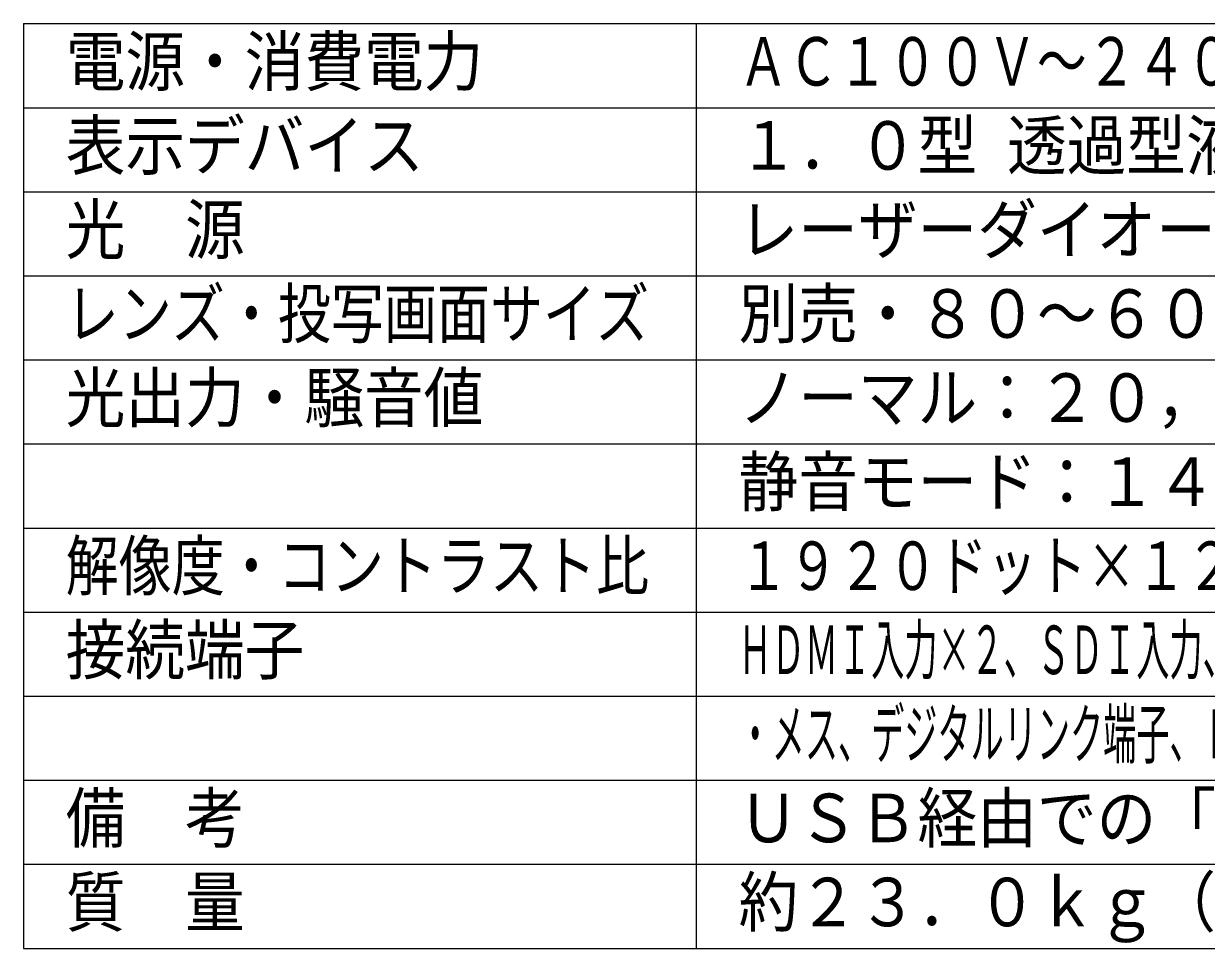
# Model space of a CAD drawing. Units: millimetres on the paper. Extents: x -63 to 64, y -59 to 59.
# Drawn here: x -62.5 to 7.8, y -54.6 to 0.4 of the extents above; entities that cross this region are included whole.
import ezdxf
from ezdxf.enums import TextEntityAlignment as Align

# ---------------------------------------------------------------- set-up
doc = ezdxf.new("R2010")
doc.units = ezdxf.units.MM
doc.layers.add('0-0_MOJI1', color=7, linetype='Continuous')
doc.layers.add('0-1_WAKU', color=4, linetype='Continuous', lineweight=9)
doc.styles.add('ＭＳ ゴシック', font='')
doc.styles.get('ＭＳ ゴシック').set_extended_font_data('MS Gothic')

msp = doc.modelspace()

# ---------------------------------------------------------------- linework, layer by layer
at = {"layer": '0-1_WAKU', "color": 3}
for p, q in [((-62.525, 0.403), (-62.525, -54.597)), ((-62.525, 0.403), (62.475, 0.403)), ((-22.525, -54.597), (-22.525, 0.403)), ((-62.525, -54.597), (62.475, -54.597))]:
    msp.add_line(p, q, dxfattribs=at)
at = {"layer": '0-1_WAKU'}
for p, q in [((-62.525, -4.597), (62.475, -4.597)), ((-62.525, -9.597), (62.475, -9.597)), ((-62.525, -14.597), (62.475, -14.597)), ((-62.525, -19.597), (62.475, -19.597)), ((-62.525, -24.597), (62.475, -24.597)), ((-62.525, -29.597), (62.475, -29.597)), ((-62.525, -34.597), (62.475, -34.597)), ((-62.525, -39.597), (62.475, -39.597)), ((-62.525, -44.597), (62.475, -44.597)), ((-62.525, -49.597), (62.475, -49.597))]:
    msp.add_line(p, q, dxfattribs=at)

# ---------------------------------------------------------------- texts
at = {"layer": '0-0_MOJI1', "style": 'ＭＳ ゴシック'}
for s, width, p in [('電源・消費電力', 0.9, (-60.025, -4.152)), ('ＡＣ１００Ｖ～２４０Ｖ ５０Ｈｚ／６０Ｈｚ・１１００Ｗ', 0.75, (-20.025, -4.152)), ('表示デバイス', 0.9, (-60.025, -9.152)), ('１．０型 透過型液晶パネル３枚３原色方式', 0.9, (-20.025, -9.152)), ('光\u3000源', 0.9, (-60.025, -14.152)), ('レーザーダイオード（レーザークラス：クラス１）', 0.9, (-20.025, -14.152)), ('レンズ・投写画面サイズ', 0.8, (-60.025, -19.152)), ('別売・８０～６００型（投写レンズにより異なる）', 0.9, (-20.025, -19.152)), ('光出力・騒音値', 0.9, (-60.025, -24.152)), ('ノーマル：２０，０００ｌｍ・４２ｄＢ', 0.9, (-20.025, -24.152)), ('静音モード：１４，０００ｌｍ・３６ｄＢ', 0.9, (-20.025, -29.152)), ('解像度・コントラスト比', 0.8, (-60.025, -34.152)), ('１９２０ドット×１２００ドット・３，０００，０００：１', 0.75, (-20.025, -34.152)), ('接続端子', 0.9, (-60.025, -39.152)), ('ＨＤＭＩ入力×２、ＳＤＩ入力、シリアル入力／出力、リモート入力／出力、Ｄ－ｓｕｂ９Ｐ', 0.5, (-20.025, -39.152)), ('・メス、デジタルリンク端子、ＬＡＮ端子、ＵＳＢ端子、ＤＣ出力端子（ＵＳＢタイプＡ）', 0.5, (-20.025, -44.152)), ('備\u3000考', 0.9, (-60.025, -49.152)), ('ＵＳＢ経由での「データクローニング」機能', 0.9, (-20.025, -49.152)), ('約２３．０ｋｇ（レンズ含まず）', 0.9, (-20.025, -54.152)), ('質\u3000量', 0.9, (-60.025, -54.152))]:
    msp.add_text(s, height=2.889, dxfattribs=dict(at, width=width)).set_placement(p, align=Align.BOTTOM_LEFT)

doc.saveas('drawing.dxf')
